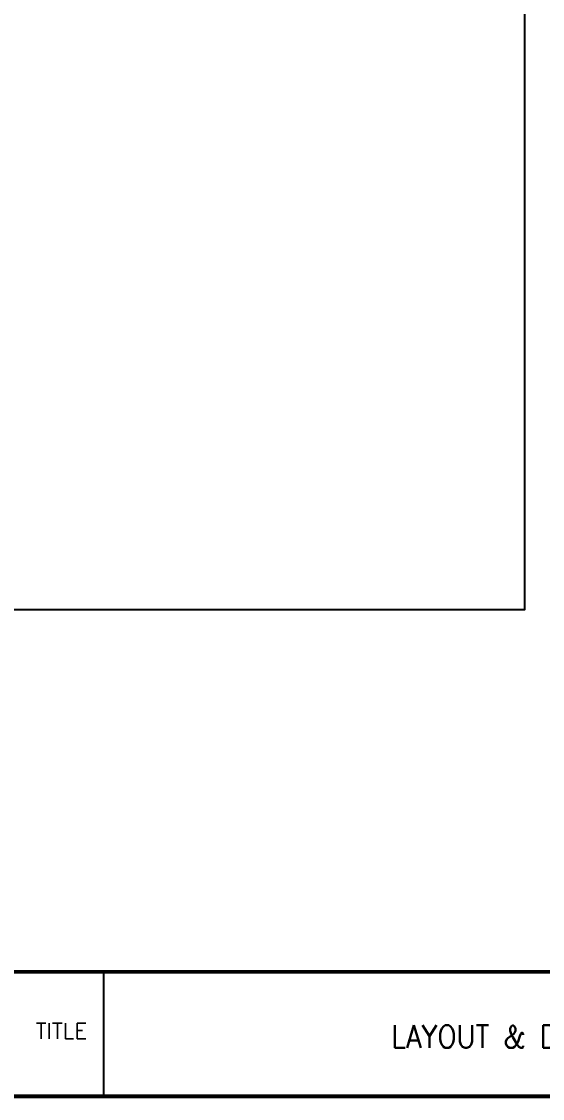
# Model space of a CAD drawing. Header units: millimetres. Extents: x 1618 to 2479, y 422 to 709.
# Drawn here: x 1756.1 to 1825.5, y 422.4 to 565.8 of the extents above; entities that cross this region are included whole.
import ezdxf
from ezdxf.enums import TextEntityAlignment as Align

# ---------------------------------------------------------------- set-up
doc = ezdxf.new("R2010")
doc.units = ezdxf.units.MM
doc.layers.add('SHEET', color=7, linetype='Continuous')
doc.styles.add('ROMANS', font='romans', dxfattribs={"width": 0.9})

msp = doc.modelspace()

# ---------------------------------------------------------------- linework, layer by layer
at = {"color": 0, "lineweight": 50}
msp.add_line((1618.14, 439.24), (2031.2, 439.24), dxfattribs=at)
msp.add_line((1767.01, 439.24), (1767.01, 422.63))
at = {"color": 4}
msp.add_lwpolyline([(1627.05, 655.26), (1823.14, 655.26), (1823.14, 487.46), (1627.05, 487.46)], close=True, dxfattribs=at)
at = {"layer": 'SHEET', "const_width": 0.527}
msp.add_lwpolyline([(1618.14, 637.97), (1618.14, 422.63), (2031.2, 422.63), (2031.2, 637.97), (2031.2, 709.06), (1877.31, 709.06), (1618.14, 709.06)], close=True, dxfattribs=at)

# ---------------------------------------------------------------- texts
at = {"layer": 'SHEET', "style": 'ROMANS'}
msp.add_text('TITLE', height=2.107, dxfattribs=at).set_placement((1761.4, 431.36), align=Align.MIDDLE)
at = {"layer": 'SHEET', "color": 0, "style": 'ROMANS', "width": 0.9}
msp.add_text('LAYOUT & DIAGRAM', height=3, dxfattribs=at).set_placement((1822.87, 430.61), align=Align.MIDDLE)

doc.saveas('drawing.dxf')
